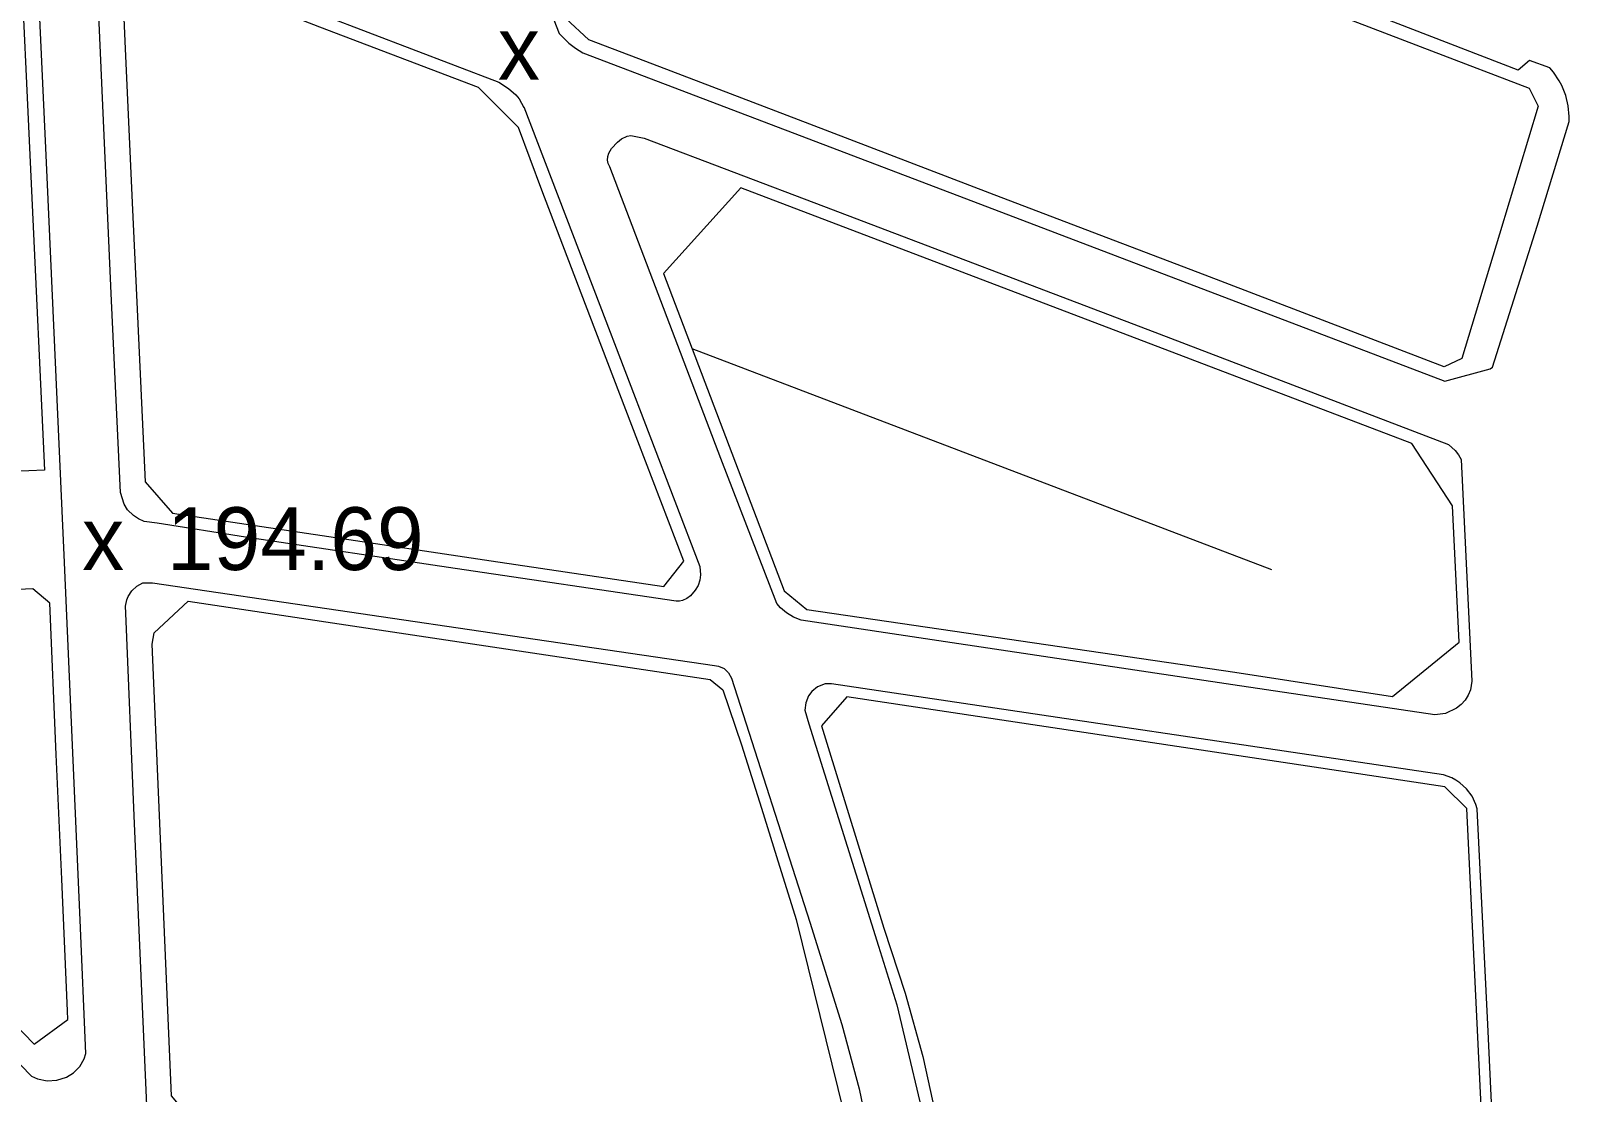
# Model space of a CAD drawing. Header units: millimetres. Extents: x 949 to 2135, y 1001 to 2286.
# Drawn here: x 1831.3 to 2015.1, y 1714.5 to 1841.3 of the extents above; entities that cross this region are included whole.
import ezdxf
from ezdxf.enums import TextEntityAlignment as Align

# ---------------------------------------------------------------- set-up
doc = ezdxf.new("R2010")
doc.units = ezdxf.units.MM
for name, color, linetype, lineweight in [('Nivel 11', 7, 'Continuous', 0), ('Nivel 15', 7, 'Continuous', 0), ('Nivel 3', 7, 'Continuous', 0)]:
    doc.layers.add(name, color=color, linetype=linetype, lineweight=lineweight)
doc.styles.add('Style-font000', font='font000.shx')
doc.styles.add('Style-font023', font='font023.shx')

msp = doc.modelspace()

# ---------------------------------------------------------------- linework, layer by layer
at = {"layer": 'Nivel 11', "color": 1, "linetype": 'Continuous', "lineweight": 0}
msp.add_line((1979.62, 1776.93), (1910.34, 1803.33), dxfattribs=at)
at = {"layer": 'Nivel 11', "color": 1, "linetype": 'Continuous', "lineweight": 0, "flags": 128}
for points in [[(1886.49, 1882.05), (1937.27, 1862.54), (1969.79, 1850.05), (1998.67, 1838.95), (2010.36, 1834.46), (2011.43, 1832.34), (2006.8, 1817.04), (2006.8, 1817.04), (2002.32, 1802.2), (2000.22, 1801.2), (1971.65, 1812.13), (1956.46, 1817.93), (1945.93, 1821.95), (1924.42, 1830.18), (1914.92, 1833.81), (1905.64, 1837.35), (1898, 1840.27), (1895.26, 1842.82), (1887.77, 1862.34), (1882.48, 1877.94), (1886.49, 1882.05)], [(1782.01, 1786.46), (1778.65, 1866.87), (1785.98, 1872.25), (1829.86, 1855.64), (1832.96, 1788.86), (1829.23, 1788.68), (1829.26, 1786.45), (1785.96, 1784.4), (1785.8, 1786.63), (1782.01, 1786.46)], [(1845.38, 1849.75), (1842.25, 1847.46), (1842.57, 1840.08), (1843.46, 1820.77), (1844.01, 1808.9), (1845, 1787.46), (1848.26, 1783.7), (1866.15, 1781.03), (1886.35, 1778.01), (1906.98, 1774.93), (1909.36, 1777.96), (1903.86, 1792.31), (1898.13, 1807.28), (1892.38, 1822.28), (1889.61, 1829.77), (1884.83, 1834.55), (1865.87, 1841.77), (1845.38, 1849.75)], [(1910.34, 1803.33), (1921.36, 1774.43), (1924.04, 1772.2), (1975.18, 1764.69), (1994.02, 1761.8), (2002, 1768.29), (2001.2, 1784.57), (1996.33, 1792.01), (1916.15, 1822.58), (1906.94, 1812.32), (1910.34, 1803.33)], [(1800.41, 1773.29), (1782.86, 1772.52), (1783.26, 1770.18), (1786.43, 1766.91), (1790.82, 1762.39), (1801.42, 1751.48), (1807.67, 1745.04), (1810.42, 1742.21), (1821.63, 1730.67), (1831.74, 1720.27), (1831.74, 1720.27), (1835.75, 1723.2), (1835.71, 1724.26), (1835.02, 1739.97), (1835.02, 1739.97), (1834.38, 1754.86), (1833.59, 1772.96), (1831.58, 1774.66), (1811.02, 1773.76), (1810.42, 1773.73), (1800.41, 1773.29)], [(1922.79, 1735.17), (1927.75, 1714.96), (1931.01, 1701.59), (1924.1, 1694.31), (1852.18, 1709.26), (1848.15, 1714.08), (1845.82, 1768.05), (1846.05, 1769.41), (1850.13, 1773.19), (1912.52, 1763.83), (1914.02, 1762.58), (1916.25, 1756.03), (1918.63, 1748.45), (1920.44, 1742.7), (1922.79, 1735.17)], [(1925.8, 1758.31), (1933.26, 1734.13), (1935.8, 1726.36), (1937.9, 1718.78), (1939.65, 1710.77), (1941.1, 1703.16), (1943.52, 1690.27), (2002.11, 1678.21), (2006.18, 1680.53), (2002.89, 1748.44), (2000.28, 1750.99), (1928.83, 1761.76), (1925.8, 1758.31)]]:
    msp.add_lwpolyline(points, close=True, dxfattribs=at)
at = {"layer": 'Nivel 15', "color": 7, "linetype": 'Continuous', "lineweight": 0, "flags": 128}
for points in [[(1886.35, 1861.89), (1894.44, 1841.03), (1895.63, 1839.87), (1896.42, 1839.26), (1897.27, 1838.72), (1945.62, 1820.31), (2000.3, 1799.49), (2005.71, 1800.93), (2005.96, 1801.15), (2011.32, 1818), (2015.13, 1830.48), (2015.14, 1831.11), (2015.02, 1832.38), (2014.73, 1833.61), (2014.26, 1834.8), (2013.96, 1835.36), (2013.25, 1836.41), (2012.84, 1836.9), (2012.84, 1836.9), (2010.4, 1837.79), (2009.04, 1836.64), (1983.87, 1846.37)], [(1801.44, 1747.32), (1831.4, 1716.43), (1832.12, 1716.12), (1833.28, 1715.9), (1834.45, 1715.97), (1835.58, 1716.31), (1836.45, 1716.86), (1837.17, 1717.6), (1837.69, 1718.5), (1837.92, 1719.16), (1837.21, 1735.09), (1835.37, 1777.82), (1835.08, 1783.97), (1834.2, 1803.5), (1833.21, 1825.61), (1831.85, 1854.91)], [(1850.74, 1849.17), (1887.27, 1835.19), (1888.42, 1834.42), (1889.3, 1833.68), (1889.7, 1833.21), (1890.25, 1832.18), (1890.23, 1832.25), (1899.33, 1808.55), (1911.27, 1777.35), (1911.36, 1776.35), (1911.27, 1775.7), (1911.05, 1775.07), (1910.71, 1774.49), (1910.14, 1773.84), (1909.7, 1773.49), (1909.19, 1773.27), (1908.82, 1773.2), (1908.45, 1773.2), (1882.03, 1777.09), (1856.97, 1780.83), (1846.43, 1782.49), (1844.86, 1782.7), (1844.19, 1783.01), (1843.59, 1783.41), (1842.9, 1784.09), (1842.49, 1784.76), (1842.04, 1786.19), (1842.04, 1786.19), (1840.98, 1809.06), (1839.12, 1850.41)], [(1845.2, 1712.93), (1843.68, 1747.53), (1842.68, 1771.77), (1842.65, 1772.58), (1842.81, 1773.37), (1842.97, 1773.75), (1843.41, 1774.43), (1844, 1774.98), (1844.71, 1775.38), (1845.89, 1775.39), (1845.89, 1775.39), (1890.25, 1768.84), (1913.03, 1765.51), (1913.51, 1765.43), (1914.17, 1765.13), (1914.7, 1764.63), (1915.06, 1764), (1924.42, 1734.86), (1928.23, 1722.6), (1930.29, 1714.92), (1931.81, 1707.59)], [(2006.44, 1700.55), (2005.4, 1722.63), (2004.16, 1748.38), (2003.99, 1748.9), (2003.53, 1749.89), (2002.88, 1750.77), (2002.07, 1751.5), (2001.61, 1751.81), (2001.13, 1752.07), (2000.11, 1752.45), (2000.11, 1752.45), (1954.01, 1759.31), (1927, 1763.33), (1926.24, 1763.33), (1925.31, 1762.97), (1924.63, 1762.39), (1924.27, 1761.9), (1923.93, 1761.06), (1923.83, 1760.17), (1924.29, 1758.55), (1932.62, 1731.96), (1934.79, 1724.98), (1938.84, 1708)]]:
    msp.add_lwpolyline(points, dxfattribs=at)
msp.add_lwpolyline([(1999.08, 1759.63), (1974.97, 1763.2), (1940.63, 1768.34), (1923.38, 1770.93), (1922.47, 1771.28), (1921.64, 1771.78), (1920.9, 1772.41), (1920.48, 1772.9), (1913.79, 1790.24), (1900.51, 1825.09), (1900.33, 1825.48), (1900.25, 1825.89), (1900.27, 1826.32), (1900.39, 1826.73), (1900.73, 1827.27), (1901.43, 1828.02), (1901.91, 1828.42), (1902.59, 1828.75), (1903.04, 1828.84), (1904.61, 1828.51), (1926.06, 1820.37), (1964.79, 1805.65), (2000.71, 1791.92), (2001.53, 1791.21), (2001.92, 1790.69), (2002.23, 1790.11), (2003.5, 1763.65), (2003.34, 1762.6), (2003.08, 1761.95), (2002.71, 1761.35), (2002.23, 1760.83), (2001.68, 1760.4), (2000.38, 1759.79), (1999.08, 1759.63)], close=True, dxfattribs=at)

# ---------------------------------------------------------------- texts
at = {"layer": 'Nivel 3', "color": 16, "linetype": 'Continuous', "lineweight": 0, "style": 'Style-font000', "width": 1}
for p in [(1889.65, 1839.25), (1839.97, 1780.66)]:
    msp.add_text('x', height=7.5, rotation=359.9983, dxfattribs=at).set_placement(p, align=Align.MIDDLE_CENTER)
at = {"layer": 'Nivel 3', "color": 16, "linetype": 'Continuous', "lineweight": 0, "style": 'Style-font023', "width": 1}
msp.add_text('194.69', height=7.5, rotation=359.9983, dxfattribs=at).set_placement((1847.59, 1780.66), align=Align.MIDDLE_LEFT)

doc.saveas('drawing.dxf')
